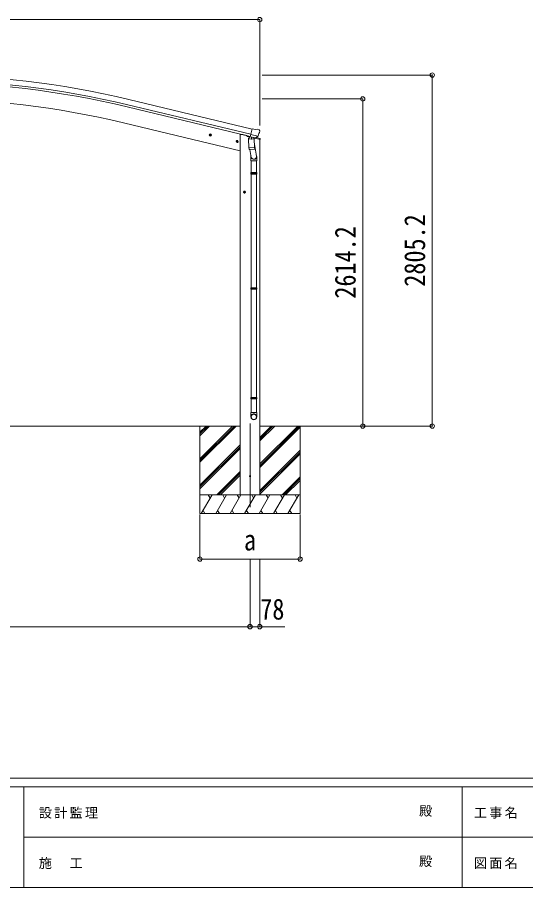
# Model space of a CAD drawing. Units: millimetres at full size, sheet at 1:35. Extents: x -9783 to 9892, y -6828 to 6752.
# Drawn here: x -4022 to 36, y -6828 to 127 of the extents above; entities that cross this region are included whole.
import ezdxf
from ezdxf.enums import TextEntityAlignment as Align

# ---------------------------------------------------------------- set-up
doc = ezdxf.new("R2010")
doc.units = ezdxf.units.MM
doc.header["$LTSCALE"] = 35
doc.header["$PDMODE"] = 32
doc.header["$PDSIZE"] = 35
for name, color, linetype, lineweight in [('0-0_0', 7, 'Continuous', 9), ('0-1_本体', 4, 'Continuous', 9), ('0-2_部品', 7, 'Continuous', 9), ('0-8_PARTS2', 2, 'Continuous', 9), ('0-A_寸法', 6, 'Continuous', 9), ('F-0_240', 7, 'Continuous', 9)]:
    doc.layers.add(name, color=color, linetype=linetype, lineweight=lineweight)
doc.styles.add('ＭＳ ゴシック', font='')
doc.styles.get('ＭＳ ゴシック').set_extended_font_data('MS Gothic')

msp = doc.modelspace()

# ---------------------------------------------------------------- linework, layer by layer
at = {"layer": '0-0_0'}
for p, q in [((-7322.26, -3139.42), (-2242.36, -3139.42)), ((-2564.31, -3139.41), (-2564.31, -3839.41)), ((-2564.31, -3400.14), (-2303.58, -3139.41)), ((-2564.31, -3414.28), (-2289.44, -3139.41)), ((-2564.31, -3428.42), (-2275.3, -3139.41)), ((-2564.31, -3216.29), (-2487.43, -3139.41)), ((-2564.31, -3202.15), (-2501.57, -3139.41)), ((-2564.31, -3188.01), (-2515.71, -3139.41)), ((-2086.31, -3258.79), (-1966.93, -3139.41)), ((-2086.31, -3244.65), (-1981.07, -3139.41)), ((-2086.31, -3230.51), (-1995.21, -3139.41)), ((-2086.31, -3139.42), (-1444.81, -3139.43)), ((-2086.31, -3442.64), (-1783.09, -3139.42)), ((-2086.31, -3456.78), (-1768.95, -3139.42)), ((-2086.31, -3470.92), (-1764.31, -3148.93)), ((-1764.31, -3139.41), (-1764.31, -3839.41)), ((-2564.31, -3612.27), (-2242.31, -3290.27)), ((-2564.31, -3626.41), (-2242.31, -3304.42)), ((-2564.31, -3640.56), (-2242.31, -3318.56)), ((-2086.31, -3654.77), (-1764.31, -3332.77)), ((-2086.31, -3668.91), (-1764.31, -3346.91)), ((-2086.31, -3683.06), (-1764.31, -3361.06)), ((-2429.32, -3689.41), (-2242.31, -3502.4)), ((-2415.18, -3689.41), (-2242.31, -3516.55)), ((-2401.03, -3689.41), (-2242.31, -3530.69)), ((-1908.82, -3689.41), (-1764.31, -3544.9)), ((-1894.68, -3689.41), (-1764.31, -3559.05)), ((-1880.53, -3689.41), (-1764.31, -3573.19)), ((-1764.31, -3689.41), (-2564.31, -3689.41)), ((-2554.02, -3839.41), (-2467.42, -3689.41)), ((-2482.42, -3715.39), (-2497.42, -3689.41)), ((-2438.55, -3839.41), (-2351.95, -3689.41)), ((-2366.95, -3715.39), (-2381.95, -3689.41)), ((-2323.08, -3839.41), (-2236.48, -3689.41)), ((-2251.48, -3715.39), (-2266.48, -3689.41)), ((-2086.56, -3689.42), (-2242.06, -3689.42)), ((-2207.61, -3839.41), (-2121.01, -3689.41)), ((-2136.01, -3715.39), (-2151.01, -3689.41)), ((-2092.14, -3839.41), (-2005.54, -3689.41)), ((-2020.54, -3715.39), (-2035.54, -3689.41)), ((-1976.67, -3839.41), (-1890.07, -3689.41)), ((-1920.07, -3689.41), (-1905.07, -3715.39)), ((-1861.2, -3839.41), (-1774.6, -3689.41)), ((-1804.6, -3689.41), (-1789.6, -3715.39)), ((-2539.02, -3813.43), (-2524.02, -3839.41)), ((-2423.55, -3813.43), (-2408.55, -3839.41)), ((-2308.08, -3813.43), (-2293.08, -3839.41)), ((-2192.61, -3813.43), (-2177.61, -3839.41)), ((-2077.14, -3813.43), (-2062.14, -3839.41)), ((-1961.67, -3813.43), (-1946.67, -3839.41)), ((-1846.2, -3813.43), (-1831.2, -3839.41)), ((-2564.31, -3839.41), (-1764.31, -3839.41))]:
    msp.add_line(p, q, dxfattribs=at)
at = {"layer": '0-1_本体'}
for p, q in [((-3130.98, -529.65), (-2147.73, -765.7)), ((-3145.03, -587.99), (-2161.79, -824.05)), ((-3141.1, -571.63), (-2157.86, -807.68)), ((-2752.82, -816.88), (-3175.61, -715.37)), ((-2242.06, -939.49), (-2752.77, -816.88)), ((-2222.06, -810.05), (-2188.79, -818.04)), ((-2086.31, -3689.43), (-2086.31, -849.19))]:
    msp.add_line(p, q, dxfattribs=at)
msp.add_lwpolyline([(-2242.31, -3689.43), (-2242.31, -810.05), (-2222.31, -810.05)], dxfattribs=at)
for radius in [7073, 7029.83, 7013, 6882]:
    msp.add_arc((-4782.18, -7407.22), radius, 76.5, 103.5, dxfattribs=at)
at = {"layer": '0-2_部品'}
for p, q in [((-2121.62, -770.3), (-2147.55, -764.07)), ((-2490.69, -810.94), (-2471.24, -815.61)), ((-2483.1, -806.08), (-2488.26, -811.52)), ((-2483.3, -823), (-2478.63, -803.55)), ((-2475.8, -807.83), (-2483.1, -806.08)), ((-2478.83, -820.47), (-2473.67, -815.03)), ((-2473.67, -815.03), (-2475.8, -807.83)), ((-2189, -817.55), (-2189, -820.71)), ((-2166.96, -829.94), (-2185.17, -825.57)), ((-2163.28, -825.7), (-2176.59, -841.02)), ((-2162.33, -825.64), (-2163.28, -825.7)), ((-2159.25, -828.11), (-2160.78, -827.74)), ((-2122.55, -836.92), (-2159.25, -828.11)), ((-2100.62, -821.92), (-2158.13, -808.11)), ((-2153.3, -829.93), (-2152.28, -844.54)), ((-2121.62, -770.3), (-2108.36, -767.6)), ((-2117.47, -836.83), (-2101.09, -822.34)), ((-2112.95, -833.65), (-2086.75, -839.94)), ((-2093.88, -770.79), (-2107.06, -767.62)), ((-2090.78, -773.04), (-2086.93, -779.33)), ((-2086.57, -781.61), (-2086.84, -782.76)), ((-2276.77, -862.3), (-2257.32, -866.97)), ((-2269.18, -857.44), (-2274.34, -862.88)), ((-2269.38, -874.36), (-2264.71, -854.91)), ((-2261.88, -859.19), (-2269.18, -857.44)), ((-2264.91, -871.83), (-2259.75, -866.39)), ((-2259.75, -866.39), (-2261.88, -859.19)), ((-2177.69, -847.47), (-2132.01, -844.28)), ((-2173.02, -914.31), (-2177.69, -847.47)), ((-2176.59, -841.02), (-2176.15, -847.36)), ((-2125.09, -838.93), (-2150.9, -845.37)), ((-2133.78, -841.1), (-2133.55, -844.39)), ((-2132.01, -844.28), (-2127.33, -911.11)), ((-2129.06, -886.35), (-2113.15, -982.52)), ((-2120.18, -837.4), (-2127.7, -835.59)), ((-2084.45, -849.75), (-2127.26, -839.47)), ((-2124.39, -837.15), (-2124.33, -837.89)), ((-2121.02, -837.29), (-2122.55, -836.92)), ((-2084.45, -842.86), (-2084.45, -849.75)), ((-2173.02, -914.31), (-2127.33, -911.11)), ((-2173.01, -914.31), (-2172.12, -927.01)), ((-2128.32, -925.72), (-2170.01, -928.63)), ((-2164.59, -928.25), (-2153.85, -991.84)), ((-2126.47, -923.58), (-2127.35, -911.12)), ((-2126.87, -924.94), (-2126.87, -924.94)), ((-2157, -985.02), (-2157, -1019.68)), ((-2157, -1019.68), (-2111, -1019.68)), ((-2155, -1019.68), (-2155, -1113.68)), ((-2113, -1019.68), (-2113, -1113.68)), ((-2111, -1019.68), (-2111, -985.33)), ((-2157, -1115.68), (-2156, -1113.68)), ((-2157, -1115.68), (-2111, -1115.68)), ((-2157, -1115.68), (-2157, -1123.68)), ((-2157, -1123.68), (-2111, -1123.68)), ((-2157, -1123.68), (-2156, -1125.68)), ((-2156, -1113.68), (-2112, -1113.68)), ((-2156, -1125.68), (-2112, -1125.68)), ((-2155, -1125.68), (-2155, -2033.43)), ((-2113, -1125.68), (-2113, -2033.43)), ((-2111, -1115.68), (-2112, -1113.68)), ((-2218.51, -1269.55), (-2198.51, -1269.55)), ((-2212.26, -1263.05), (-2216.01, -1269.55)), ((-2204.76, -1263.05), (-2212.26, -1263.05)), ((-2208.51, -1279.55), (-2208.51, -1259.55)), ((-2201, -1269.55), (-2204.76, -1263.05)), ((-2204.76, -1276.05), (-2201, -1269.55)), ((-2157, -2035.43), (-2156, -2033.43)), ((-2157, -2035.43), (-2111, -2035.43)), ((-2157, -2035.43), (-2157, -2043.43)), ((-2157, -2043.43), (-2111, -2043.43)), ((-2157, -2043.43), (-2156, -2045.43)), ((-2156, -2033.43), (-2112, -2033.43)), ((-2156, -2045.43), (-2112, -2045.43)), ((-2155, -2045.43), (-2155, -2910.05)), ((-2113, -2045.43), (-2113, -2910.05)), ((-2111, -2035.43), (-2112, -2033.43)), ((-2157, -2912.05), (-2156, -2910.05)), ((-2157, -2912.05), (-2111, -2912.05)), ((-2157, -2912.05), (-2157, -2920.05)), ((-2157, -2920.05), (-2111, -2920.05)), ((-2157, -2920.05), (-2156, -2922.05)), ((-2156, -2910.05), (-2112, -2910.05)), ((-2111, -2912.05), (-2112, -2910.05)), ((-2156, -2922.05), (-2112, -2922.05)), ((-2155, -2922.05), (-2155, -3032.06)), ((-2113, -2922.05), (-2113, -3032.06)), ((-2157, -3066.2), (-2157, -3032.06)), ((-2157, -3032.06), (-2111, -3032.06)), ((-2111, -3066.2), (-2111, -3032.06))]:
    msp.add_line(p, q, dxfattribs=at)
for points in [[(-2152.98, -829.52), (-2162.71, -827.19), (-2147.55, -764.07)], [(-2488.26, -811.52), (-2486.13, -818.72), (-2478.83, -820.47)], [(-2152.98, -829.52), (-2152.75, -829.67), (-2127.98, -835.62), (-2127.7, -835.59)], [(-2100.35, -821.34), (-2100.93, -822.19), (-2101.09, -822.34)], [(-2274.34, -862.88), (-2272.21, -870.08), (-2264.91, -871.83)], [(-2111, -1115.68), (-2111, -1123.68), (-2112, -1125.68)], [(-2216.01, -1269.55), (-2212.26, -1276.05), (-2204.76, -1276.05)], [(-2111, -2035.43), (-2111, -2043.43), (-2112, -2045.43)], [(-2111, -2912.05), (-2111, -2920.05), (-2112, -2922.05)]]:
    msp.add_lwpolyline(points, dxfattribs=at)
for centre, radius in [((-2480.97, -813.28), 8.5), ((-2480.97, -813.28), 7.7), ((-2480.97, -813.28), 6.5), ((-2267.04, -864.63), 8.5), ((-2267.04, -864.63), 7.7), ((-2267.04, -864.63), 6.5), ((-2208.51, -1269.55), 8.5), ((-2208.51, -1269.55), 7.7), ((-2208.51, -1269.55), 6.5)]:
    msp.add_circle(centre, radius, dxfattribs=at)
at = {"layer": '0-2_部品', "color": 4}
msp.add_circle((-2164.31, -3539.43), 4.5, dxfattribs=at)
at = {"layer": '0-2_部品'}
for centre, radius, start, end in [((-2184, -820.71), 5, 180, 256.5), ((-2160.66, -827.26), 0.5, 221.23754, 256.5), ((-2153.9, -830.02), 0.604, 7.79405, 79.40158), ((-2107.76, -770.54), 3, 76.5, 101.5), ((-2283.65, -735.51), 202.4, 334.90875, 346.5), ((-2095.05, -775.65), 5, 31.5, 76.5), ((-2151.26, -844.4), 1.03, 188.03431, 289.96103), ((-2125.33, -837.96), 1, 284, 4), ((-2123.89, -837.11), 0.5, 76.5, 184), ((-2120.9, -836.8), 0.5, 256.5, 291.76246), ((-2087.45, -842.86), 3, 0, 76.5), ((-2170.15, -926.64), 2, 190.53157, 274), ((-2128.46, -923.72), 2, 274, 322.59038), ((-2128.41, -923.75), 1.95, 322.52234, 4.95983), ((-2141, -985.33), 30, 0, 2.54858)]:
    msp.add_arc(centre, radius, start, end, dxfattribs=at)
for centre, major_axis, ratio, start_param, end_param in [((-2089.49, -780.9), (1.57, -2.57), 0.99628, 0.7835347, 1.5707963), ((-2119.48, -834.47), (0.73, -2.92), 0.997631, 5.8041905, 5.8929484), ((-2119.52, -834.35), (-2.63, 3.16), 0.650902, 2.1145521, 2.1873627), ((-2119.46, -834.57), (0.73, -2.92), 0.997631, 5.965759, 6.7621801), ((-2134, -985.02), (-23, 0), 0.996195, 6.0000678, 10.0103449), ((-2134, -985.02), (-21, 0), 0.996195, 0.3319459, 3.3482706), ((-2134, -3064.45), (23, 0), 0.996195, 6.2831853, 9.424778), ((-2134, -3066.2), (23, 0), 0.996195, 6.2831853, 9.424778), ((-2134, -3066.2), (0, -23.43), 0.981806, 4.712389, 7.8539816)]:
    msp.add_ellipse(centre, major_axis=major_axis, ratio=ratio, start_param=start_param, end_param=end_param, dxfattribs=at)
msp.add_ellipse((-2134, -3066.2), major_axis=(-21, 0), ratio=0.996195, dxfattribs=at)
at = {"layer": '0-8_PARTS2'}
msp.add_line((-2164.31, -3788.6), (-2164.31, -3119.58), dxfattribs=at)
at = {"layer": '0-8_PARTS2', "color": 6}
for p, q in [((-7400.31, -4742.82), (-2164.31, -4742.82)), ((-2164.31, -4742.82), (-2086.31, -4742.82))]:
    msp.add_line(p, q, dxfattribs=at)
at = {"layer": '0-A_寸法'}
for p, q in [((-7478.31, 109.14), (-2086.31, 109.14)), ((-2086.31, 109.14), (-2086.31, -737.98)), ((-709.12, -334.22), (-2067.37, -334.22)), ((-709.12, -3139.43), (-709.12, -334.22)), ((-1263.86, -525.22), (-2067.37, -525.22)), ((-1263.86, -3139.43), (-1263.86, -525.22)), ((-1263.86, -3139.43), (-2067.37, -3139.43)), ((-709.12, -3139.43), (-1263.86, -3139.43)), ((-2564.31, -4202.45), (-2564.31, -3845.91)), ((-1764.31, -4202.45), (-1764.31, -3845.91)), ((-2564.31, -4202.45), (-1764.31, -4202.45)), ((-2164.31, -4742.82), (-2164.31, -4202.45)), ((-2086.31, -4742.82), (-2086.31, -4202.45)), ((-2086.31, -4742.82), (-1886.31, -4742.82))]:
    msp.add_line(p, q, dxfattribs=at)
for p in [(-2086.31, 109.14), (-709.12, -334.22), (-1263.86, -525.22), (-1263.86, -3139.43), (-709.12, -3139.43), (-2564.31, -4202.45), (-1764.31, -4202.45), (-2164.31, -4742.82), (-2086.31, -4742.82)]:
    msp.add_point(p, dxfattribs=at)
at = {"layer": 'F-0_240', "color": 5}
for p, q in [((-9783.03, -5953.1), (9396.97, -5953.1)), ((-9783.03, -6023.1), (6285.75, -6023.1)), ((-3969.25, -6023.1), (-3969.25, -6828.1)), ((-469.25, -6023.1), (-469.25, -6828.1)), ((-3969.25, -6425.6), (3205.75, -6425.6)), ((-9783.03, -6828.1), (9396.97, -6828.1))]:
    msp.add_line(p, q, dxfattribs=at)

# ---------------------------------------------------------------- texts
at = {"layer": '0-A_寸法', "color": 7, "style": 'ＭＳ ゴシック', "width": 0.85}
for s, p in [('2805.2', (-716.12, -2025.58)), ('2614.2', (-1270.86, -2121.08))]:
    msp.add_text(s, height=166.8, rotation=90, dxfattribs=at).set_placement(p, align=Align.BOTTOM_LEFT)
for s, p in [('a', (-2212.43, -4183.45)), ('78', (-2082.56, -4735.82))]:
    msp.add_text(s, height=166.8, dxfattribs=at).set_placement(p, align=Align.BOTTOM_LEFT)
at = {"layer": 'F-0_240', "style": 'ＭＳ ゴシック'}
for p in [(-814.24, -6276.85), (-814.24, -6679.35)]:
    msp.add_text('殿', height=76.98, dxfattribs=at).set_placement(p, align=Align.BOTTOM_LEFT)
at = {"layer": 'F-0_240', "char_height": 76.98, "attachment_point": 7, "style": 'ＭＳ ゴシック'}
for s, insert in [('\\T1.17;設計監理', (-3851.04, -6276.85)), ('\\T1.17;工事名', (-376.96, -6276.85)), ('\\T1.17;施\u3000工', (-3851.04, -6679.35)), ('\\T1.17;図面名', (-376.96, -6679.35))]:
    msp.add_mtext(s, dxfattribs=dict(at, insert=insert))

doc.saveas('drawing.dxf')
